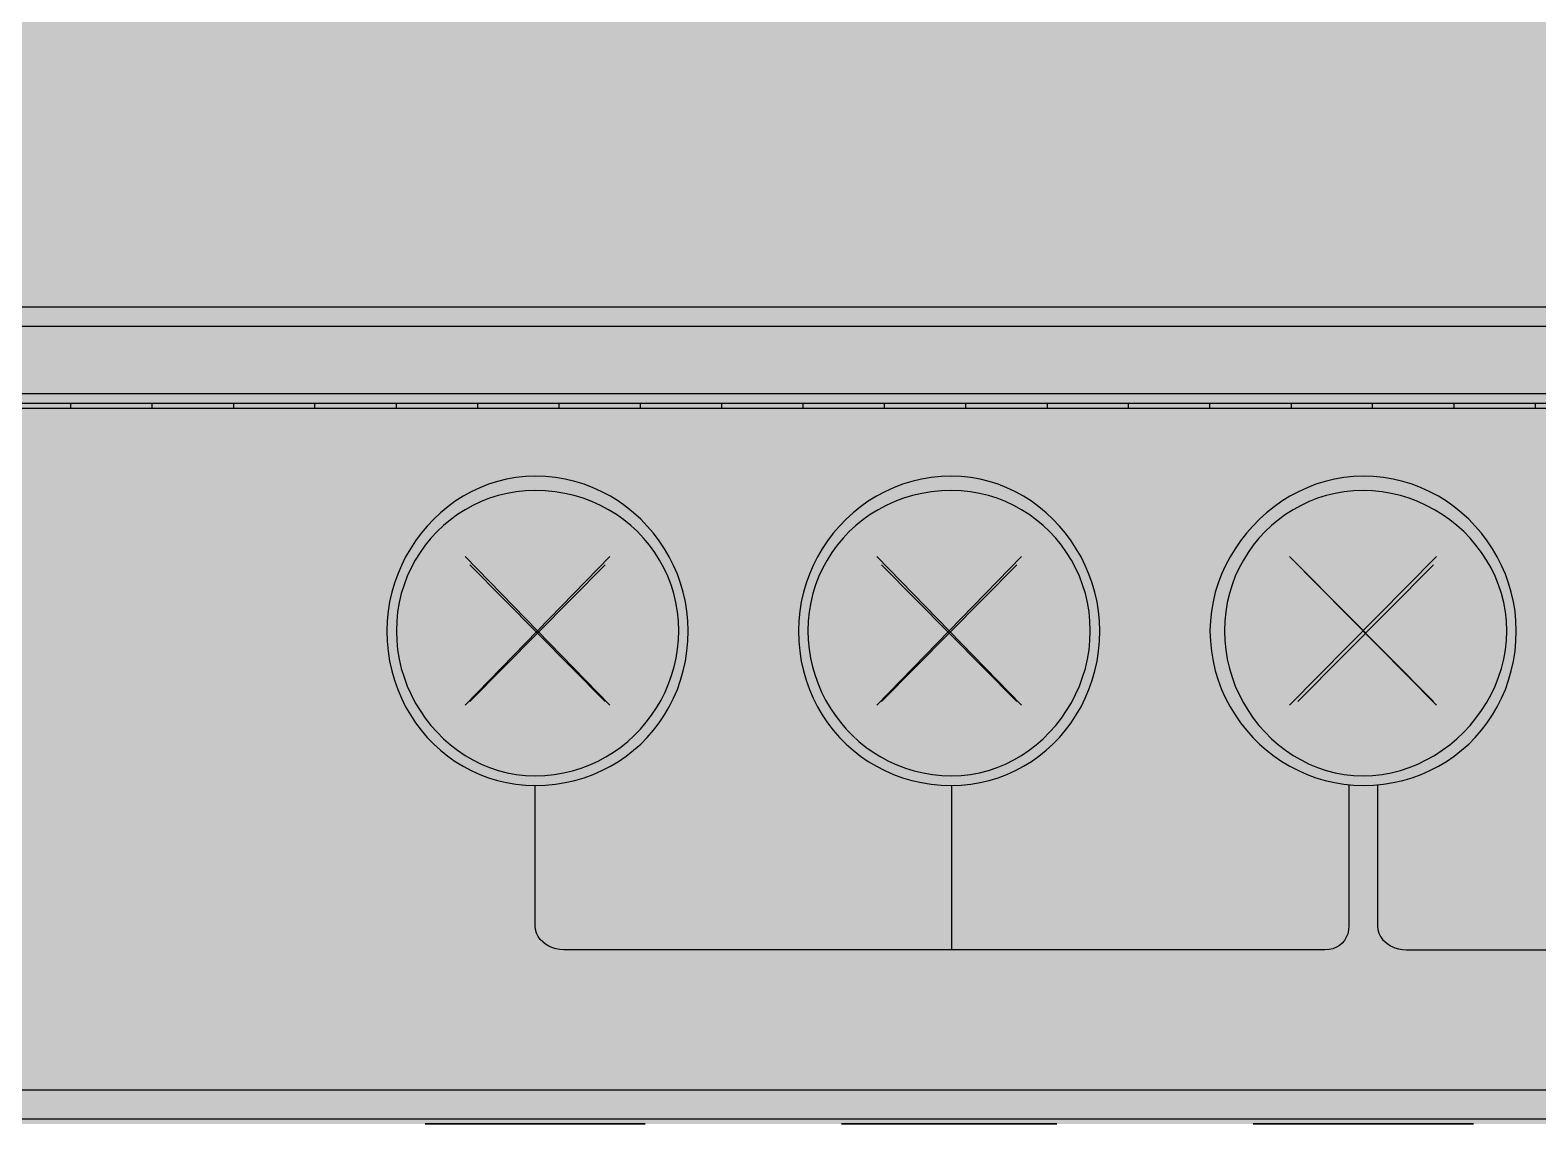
# Model space of a CAD drawing. Header units: millimetres. Extents: x 0 to 966, y -664 to 90.
# Drawn here: x 322 to 349.78, y 0 to 20.16 of the extents above; entities that cross this region are included whole.
import ezdxf

# ---------------------------------------------------------------- set-up
doc = ezdxf.new("R2010")
doc.units = ezdxf.units.MM
for name, color, linetype in [('HDL_BODY', 7, 'Continuous'), ('HDL_COLOUR', 7, 'Continuous'), ('HDL_DETAIL', 7, 'Continuous'), ('HDL_PRINT', 7, 'Continuous')]:
    doc.layers.add(name, color=color, linetype=linetype)

# ---------------------------------------------------------------- blocks, each defined once
blk = doc.blocks.new('M_MHD02R17U.1_FRONT')
at = {"layer": 'HDL_BODY', "true_color": 0x202126}
blk.add_hatch(color=250, dxfattribs=at).paths.add_polyline_path([(0, 0), (144, 0), (144, 90), (0, 90)])
at = {"layer": 'HDL_BODY', "true_color": 0x23242a}
blk.add_hatch(color=250, dxfattribs=at).paths.add_polyline_path([(0.4, 0.5), (143.6, 0.5), (143.6, 19.8), (0.4, 19.8)])
at = {"layer": 'HDL_COLOUR', "true_color": 0x1a332c}
for points in [[(81.302, 11.941), (81.124, 11.934), (80.948, 11.916), (80.776, 11.885), (80.607, 11.843), (80.442, 11.79), (80.282, 11.726), (80.126, 11.652), (79.976, 11.568), (79.831, 11.475), (79.693, 11.373), (79.56, 11.263), (79.434, 11.145), (79.315, 11.019), (79.204, 10.887), (79.1, 10.747), (79.004, 10.602), (78.917, 10.451), (78.839, 10.294), (78.77, 10.133), (78.71, 9.967), (78.661, 9.798), (78.622, 9.625), (78.593, 9.449), (78.576, 9.27), (78.57, 9.089), (78.576, 8.898), (78.593, 8.711), (78.622, 8.529), (78.661, 8.35), (78.71, 8.177), (78.77, 8.008), (78.839, 7.845), (78.917, 7.688), (79.004, 7.537), (79.1, 7.393), (79.204, 7.255), (79.315, 7.124), (79.434, 7.001), (79.56, 6.886), (79.693, 6.779), (79.831, 6.681), (79.976, 6.592), (80.126, 6.512), (80.282, 6.441), (80.442, 6.38), (80.607, 6.33), (80.776, 6.29), (80.948, 6.261), (81.124, 6.244), (81.302, 6.238), (81.491, 6.244), (81.676, 6.261), (81.857, 6.29), (82.034, 6.33), (82.206, 6.38), (82.373, 6.441), (82.534, 6.512), (82.69, 6.592), (82.839, 6.681), (82.982, 6.779), (83.118, 6.886), (83.247, 7.001), (83.369, 7.124), (83.483, 7.255), (83.588, 7.393), (83.685, 7.537), (83.774, 7.688), (83.853, 7.845), (83.923, 8.008), (83.983, 8.177), (84.033, 8.35), (84.072, 8.529), (84.1, 8.711), (84.118, 8.898), (84.124, 9.089), (84.118, 9.27), (84.1, 9.449), (84.072, 9.625), (84.033, 9.798), (83.983, 9.967), (83.923, 10.133), (83.853, 10.294), (83.774, 10.451), (83.685, 10.602), (83.588, 10.747), (83.483, 10.887), (83.369, 11.019), (83.247, 11.145), (83.118, 11.263), (82.982, 11.373), (82.839, 11.475), (82.69, 11.568), (82.534, 11.652), (82.373, 11.726), (82.206, 11.79), (82.034, 11.843), (81.857, 11.885), (81.676, 11.916), (81.491, 11.934), (81.302, 11.941)], [(81.302, 11.673), (81.127, 11.667), (80.956, 11.65), (80.787, 11.621), (80.623, 11.581), (80.463, 11.531), (80.308, 11.47), (80.157, 11.4), (80.013, 11.32), (79.873, 11.232), (79.741, 11.134), (79.614, 11.029), (79.495, 10.916), (79.383, 10.795), (79.279, 10.668), (79.183, 10.533), (79.095, 10.393), (79.016, 10.246), (78.947, 10.094), (78.887, 9.937), (78.837, 9.776), (78.798, 9.609), (78.769, 9.439), (78.752, 9.266), (78.746, 9.089), (78.752, 8.912), (78.769, 8.737), (78.798, 8.565), (78.837, 8.396), (78.887, 8.231), (78.947, 8.07), (79.016, 7.913), (79.095, 7.762), (79.183, 7.617), (79.279, 7.477), (79.383, 7.344), (79.495, 7.218), (79.614, 7.099), (79.741, 6.988), (79.873, 6.886), (80.013, 6.792), (80.157, 6.708), (80.308, 6.633), (80.463, 6.569), (80.623, 6.515), (80.787, 6.472), (80.956, 6.441), (81.127, 6.422), (81.302, 6.416), (81.481, 6.422), (81.655, 6.439), (81.826, 6.468), (81.992, 6.507), (82.153, 6.557), (82.31, 6.617), (82.462, 6.686), (82.608, 6.764), (82.748, 6.851), (82.882, 6.946), (83.009, 7.049), (83.13, 7.16), (83.244, 7.277), (83.35, 7.402), (83.449, 7.532), (83.539, 7.668), (83.622, 7.81), (83.696, 7.957), (83.761, 8.108), (83.817, 8.263), (83.863, 8.423), (83.9, 8.585), (83.926, 8.751), (83.943, 8.919), (83.948, 9.089), (83.942, 9.266), (83.925, 9.439), (83.896, 9.609), (83.856, 9.776), (83.806, 9.937), (83.746, 10.094), (83.675, 10.246), (83.595, 10.393), (83.506, 10.533), (83.409, 10.668), (83.302, 10.795), (83.188, 10.916), (83.065, 11.029), (82.936, 11.134), (82.799, 11.232), (82.655, 11.32), (82.505, 11.4), (82.348, 11.47), (82.186, 11.531), (82.019, 11.581), (81.847, 11.621), (81.669, 11.65), (81.488, 11.667), (81.302, 11.673)], [(88.975, 11.941), (88.786, 11.934), (88.601, 11.916), (88.42, 11.885), (88.244, 11.843), (88.072, 11.79), (87.905, 11.726), (87.744, 11.652), (87.589, 11.568), (87.439, 11.475), (87.296, 11.373), (87.16, 11.263), (87.031, 11.145), (86.909, 11.019), (86.795, 10.887), (86.69, 10.747), (86.592, 10.602), (86.504, 10.451), (86.424, 10.294), (86.355, 10.133), (86.294, 9.967), (86.245, 9.798), (86.205, 9.625), (86.177, 9.449), (86.159, 9.27), (86.153, 9.089), (86.159, 8.898), (86.177, 8.711), (86.205, 8.529), (86.245, 8.35), (86.294, 8.177), (86.355, 8.008), (86.424, 7.845), (86.504, 7.688), (86.592, 7.537), (86.69, 7.393), (86.795, 7.255), (86.909, 7.124), (87.031, 7.001), (87.16, 6.886), (87.296, 6.779), (87.439, 6.681), (87.589, 6.592), (87.744, 6.512), (87.905, 6.441), (88.072, 6.38), (88.244, 6.33), (88.42, 6.29), (88.601, 6.261), (88.786, 6.244), (88.975, 6.238), (89.153, 6.244), (89.329, 6.261), (89.501, 6.29), (89.67, 6.33), (89.835, 6.38), (89.995, 6.441), (90.151, 6.512), (90.301, 6.592), (90.446, 6.681), (90.584, 6.779), (90.717, 6.886), (90.843, 7.001), (90.962, 7.124), (91.073, 7.255), (91.177, 7.393), (91.273, 7.537), (91.36, 7.688), (91.438, 7.845), (91.507, 8.008), (91.567, 8.177), (91.616, 8.35), (91.655, 8.529), (91.684, 8.711), (91.701, 8.898), (91.707, 9.089), (91.701, 9.27), (91.684, 9.449), (91.655, 9.625), (91.616, 9.798), (91.567, 9.967), (91.507, 10.133), (91.438, 10.294), (91.36, 10.451), (91.273, 10.602), (91.177, 10.747), (91.073, 10.887), (90.962, 11.019), (90.843, 11.145), (90.717, 11.263), (90.584, 11.373), (90.446, 11.475), (90.301, 11.568), (90.151, 11.652), (89.995, 11.726), (89.835, 11.79), (89.67, 11.843), (89.501, 11.885), (89.329, 11.916), (89.153, 11.934), (88.975, 11.941)], [(88.975, 11.673), (88.789, 11.667), (88.608, 11.65), (88.43, 11.621), (88.258, 11.581), (88.091, 11.531), (87.929, 11.47), (87.772, 11.4), (87.622, 11.32), (87.478, 11.232), (87.341, 11.134), (87.212, 11.029), (87.089, 10.916), (86.975, 10.795), (86.868, 10.668), (86.771, 10.533), (86.682, 10.393), (86.602, 10.246), (86.531, 10.094), (86.471, 9.937), (86.421, 9.776), (86.381, 9.609), (86.352, 9.439), (86.335, 9.266), (86.329, 9.089), (86.334, 8.919), (86.351, 8.751), (86.377, 8.585), (86.414, 8.423), (86.46, 8.263), (86.516, 8.108), (86.581, 7.957), (86.655, 7.81), (86.737, 7.668), (86.828, 7.532), (86.927, 7.402), (87.033, 7.277), (87.147, 7.16), (87.268, 7.049), (87.395, 6.946), (87.529, 6.851), (87.669, 6.764), (87.815, 6.686), (87.967, 6.617), (88.124, 6.557), (88.285, 6.507), (88.451, 6.468), (88.622, 6.439), (88.796, 6.422), (88.975, 6.416), (89.15, 6.422), (89.321, 6.441), (89.49, 6.472), (89.654, 6.515), (89.814, 6.569), (89.969, 6.633), (90.12, 6.708), (90.264, 6.792), (90.404, 6.886), (90.536, 6.988), (90.663, 7.099), (90.782, 7.218), (90.894, 7.344), (90.998, 7.477), (91.094, 7.617), (91.182, 7.762), (91.261, 7.913), (91.33, 8.07), (91.39, 8.231), (91.44, 8.396), (91.479, 8.565), (91.508, 8.737), (91.525, 8.912), (91.531, 9.089), (91.525, 9.266), (91.508, 9.439), (91.479, 9.609), (91.44, 9.776), (91.39, 9.937), (91.33, 10.094), (91.261, 10.246), (91.182, 10.393), (91.094, 10.533), (90.998, 10.668), (90.894, 10.795), (90.782, 10.916), (90.663, 11.029), (90.536, 11.134), (90.404, 11.232), (90.264, 11.32), (90.12, 11.4), (89.969, 11.47), (89.814, 11.531), (89.654, 11.581), (89.49, 11.621), (89.321, 11.65), (89.15, 11.667), (88.975, 11.673)], [(96.558, 11.941), (96.379, 11.934), (96.202, 11.916), (96.028, 11.885), (95.856, 11.843), (95.688, 11.79), (95.525, 11.726), (95.365, 11.652), (95.21, 11.568), (95.061, 11.475), (94.917, 11.373), (94.779, 11.263), (94.648, 11.145), (94.523, 11.019), (94.407, 10.887), (94.298, 10.747), (94.197, 10.602), (94.105, 10.451), (94.022, 10.294), (93.949, 10.133), (93.886, 9.967), (93.833, 9.798), (93.792, 9.625), (93.761, 9.449), (93.743, 9.27), (93.736, 9.089), (93.743, 8.898), (93.761, 8.711), (93.792, 8.529), (93.833, 8.35), (93.886, 8.177), (93.949, 8.008), (94.022, 7.845), (94.105, 7.688), (94.197, 7.537), (94.298, 7.393), (94.407, 7.255), (94.523, 7.124), (94.648, 7.001), (94.779, 6.886), (94.917, 6.779), (95.061, 6.681), (95.21, 6.592), (95.365, 6.512), (95.525, 6.441), (95.688, 6.38), (95.856, 6.33), (96.028, 6.29), (96.202, 6.261), (96.379, 6.244), (96.558, 6.238), (96.746, 6.244), (96.931, 6.261), (97.112, 6.29), (97.289, 6.33), (97.46, 6.38), (97.627, 6.441), (97.788, 6.512), (97.944, 6.592), (98.093, 6.681), (98.236, 6.779), (98.372, 6.886), (98.502, 7.001), (98.623, 7.124), (98.737, 7.255), (98.843, 7.393), (98.94, 7.537), (99.029, 7.688), (99.108, 7.845), (99.178, 8.008), (99.238, 8.177), (99.288, 8.35), (99.327, 8.529), (99.356, 8.711), (99.373, 8.898), (99.379, 9.089), (99.373, 9.27), (99.356, 9.449), (99.327, 9.625), (99.288, 9.798), (99.238, 9.967), (99.178, 10.133), (99.108, 10.294), (99.029, 10.451), (98.94, 10.602), (98.843, 10.747), (98.737, 10.887), (98.623, 11.019), (98.502, 11.145), (98.372, 11.263), (98.236, 11.373), (98.093, 11.475), (97.944, 11.568), (97.788, 11.652), (97.627, 11.726), (97.46, 11.79), (97.289, 11.843), (97.112, 11.885), (96.931, 11.916), (96.746, 11.934), (96.558, 11.941)], [(96.558, 11.673), (96.383, 11.667), (96.211, 11.65), (96.043, 11.621), (95.879, 11.581), (95.719, 11.531), (95.563, 11.47), (95.413, 11.4), (95.268, 11.32), (95.129, 11.232), (94.996, 11.134), (94.87, 11.029), (94.751, 10.916), (94.639, 10.795), (94.534, 10.668), (94.438, 10.533), (94.351, 10.393), (94.272, 10.246), (94.202, 10.094), (94.143, 9.937), (94.093, 9.776), (94.053, 9.609), (94.025, 9.439), (94.007, 9.266), (94.001, 9.089), (94.007, 8.912), (94.025, 8.737), (94.053, 8.565), (94.093, 8.396), (94.143, 8.231), (94.202, 8.07), (94.272, 7.913), (94.351, 7.762), (94.438, 7.617), (94.534, 7.477), (94.639, 7.344), (94.751, 7.218), (94.87, 7.099), (94.996, 6.988), (95.129, 6.886), (95.268, 6.792), (95.413, 6.708), (95.563, 6.633), (95.719, 6.569), (95.879, 6.515), (96.043, 6.472), (96.211, 6.441), (96.383, 6.422), (96.558, 6.416), (96.733, 6.422), (96.906, 6.441), (97.077, 6.472), (97.244, 6.515), (97.407, 6.569), (97.566, 6.633), (97.721, 6.708), (97.871, 6.792), (98.015, 6.886), (98.153, 6.988), (98.285, 7.099), (98.41, 7.218), (98.527, 7.344), (98.637, 7.477), (98.738, 7.617), (98.831, 7.762), (98.915, 7.913), (98.989, 8.07), (99.052, 8.231), (99.106, 8.396), (99.148, 8.565), (99.178, 8.737), (99.197, 8.912), (99.204, 9.089), (99.197, 9.266), (99.178, 9.439), (99.148, 9.609), (99.106, 9.776), (99.052, 9.937), (98.989, 10.094), (98.915, 10.246), (98.831, 10.393), (98.738, 10.533), (98.637, 10.668), (98.527, 10.795), (98.41, 10.916), (98.285, 11.029), (98.153, 11.134), (98.015, 11.232), (97.871, 11.32), (97.721, 11.4), (97.566, 11.47), (97.407, 11.531), (97.244, 11.581), (97.077, 11.621), (96.906, 11.65), (96.733, 11.667), (96.558, 11.673)]]:
    blk.add_hatch(color=250, dxfattribs=at).paths.add_polyline_path(points)
at = {"layer": 'HDL_COLOUR', "true_color": 0x9ea4a8}
for points in [[(83.291, 9.089), (83.274, 9.35), (83.224, 9.606), (83.143, 9.853), (83.03, 10.087), (82.889, 10.304), (82.721, 10.501), (82.53, 10.673), (82.319, 10.818), (82.091, 10.933), (81.85, 11.017), (81.601, 11.068), (81.347, 11.085), (81.093, 11.068), (80.844, 11.017), (80.603, 10.933), (80.375, 10.818), (80.164, 10.673), (79.973, 10.501), (79.805, 10.304), (79.664, 10.087), (79.551, 9.853), (79.469, 9.606), (79.42, 9.35), (79.403, 9.089), (79.42, 8.829), (79.469, 8.573), (79.551, 8.325), (79.664, 8.091), (79.805, 7.874), (79.973, 7.678), (80.164, 7.506), (80.375, 7.361), (80.603, 7.245), (80.844, 7.161), (81.093, 7.11), (81.347, 7.093), (81.601, 7.11), (81.85, 7.161), (82.091, 7.245), (82.319, 7.361), (82.53, 7.506), (82.721, 7.678), (82.889, 7.874), (83.03, 8.091), (83.143, 8.325), (83.224, 8.573), (83.274, 8.829)], [(83.168, 9.045), (83.152, 9.285), (83.106, 9.521), (83.029, 9.749), (82.924, 9.965), (82.791, 10.165), (82.634, 10.346), (82.455, 10.504), (82.257, 10.638), (82.044, 10.745), (81.818, 10.822), (81.585, 10.869), (81.347, 10.885), (81.109, 10.869), (80.876, 10.822), (80.65, 10.745), (80.437, 10.638), (80.239, 10.504), (80.059, 10.346), (79.902, 10.165), (79.77, 9.965), (79.665, 9.749), (79.588, 9.521), (79.542, 9.285), (79.526, 9.045), (79.542, 8.804), (79.588, 8.568), (79.665, 8.34), (79.77, 8.124), (79.902, 7.924), (80.059, 7.743), (80.239, 7.585), (80.437, 7.451), (80.65, 7.344), (80.876, 7.267), (81.109, 7.22), (81.347, 7.204), (81.585, 7.22), (81.818, 7.267), (82.044, 7.344), (82.257, 7.451), (82.455, 7.585), (82.634, 7.743), (82.791, 7.924), (82.924, 8.124), (83.029, 8.34), (83.106, 8.568), (83.152, 8.804)], [(90.874, 9.089), (90.857, 9.35), (90.808, 9.606), (90.726, 9.853), (90.613, 10.087), (90.472, 10.304), (90.304, 10.501), (90.113, 10.673), (89.902, 10.818), (89.674, 10.933), (89.433, 11.017), (89.184, 11.068), (88.93, 11.085), (88.676, 11.068), (88.427, 11.017), (88.186, 10.933), (87.958, 10.818), (87.747, 10.673), (87.556, 10.501), (87.388, 10.304), (87.247, 10.087), (87.134, 9.853), (87.053, 9.606), (87.003, 9.35), (86.986, 9.089), (87.003, 8.829), (87.053, 8.573), (87.134, 8.325), (87.247, 8.091), (87.388, 7.874), (87.556, 7.678), (87.747, 7.506), (87.958, 7.361), (88.186, 7.245), (88.427, 7.161), (88.676, 7.11), (88.93, 7.093), (89.184, 7.11), (89.433, 7.161), (89.674, 7.245), (89.902, 7.361), (90.113, 7.506), (90.304, 7.678), (90.472, 7.874), (90.613, 8.091), (90.726, 8.325), (90.808, 8.573), (90.857, 8.829)], [(90.751, 9.045), (90.735, 9.285), (90.689, 9.521), (90.612, 9.749), (90.507, 9.965), (90.375, 10.165), (90.218, 10.346), (90.038, 10.504), (89.84, 10.638), (89.627, 10.745), (89.401, 10.822), (89.168, 10.869), (88.93, 10.885), (88.692, 10.869), (88.459, 10.822), (88.233, 10.745), (88.02, 10.638), (87.822, 10.504), (87.643, 10.346), (87.486, 10.165), (87.353, 9.965), (87.248, 9.749), (87.171, 9.521), (87.125, 9.285), (87.109, 9.045), (87.125, 8.804), (87.171, 8.568), (87.248, 8.34), (87.353, 8.124), (87.486, 7.924), (87.643, 7.743), (87.822, 7.585), (88.02, 7.451), (88.233, 7.344), (88.459, 7.267), (88.692, 7.22), (88.93, 7.204), (89.168, 7.22), (89.401, 7.267), (89.627, 7.344), (89.84, 7.451), (90.038, 7.585), (90.218, 7.743), (90.375, 7.924), (90.507, 8.124), (90.612, 8.34), (90.689, 8.568), (90.735, 8.804)], [(98.533, 9.089), (98.516, 9.35), (98.465, 9.606), (98.382, 9.853), (98.268, 10.087), (98.125, 10.304), (97.954, 10.501), (97.76, 10.673), (97.545, 10.818), (97.314, 10.933), (97.069, 11.017), (96.816, 11.068), (96.558, 11.085), (96.3, 11.068), (96.047, 11.017), (95.802, 10.933), (95.57, 10.818), (95.356, 10.673), (95.161, 10.501), (94.991, 10.304), (94.847, 10.087), (94.733, 9.853), (94.65, 9.606), (94.6, 9.35), (94.583, 9.089), (94.6, 8.829), (94.65, 8.573), (94.733, 8.325), (94.847, 8.091), (94.991, 7.874), (95.161, 7.678), (95.356, 7.506), (95.57, 7.361), (95.802, 7.245), (96.047, 7.161), (96.3, 7.11), (96.558, 7.093), (96.816, 7.11), (97.069, 7.161), (97.314, 7.245), (97.545, 7.361), (97.76, 7.506), (97.954, 7.678), (98.125, 7.874), (98.268, 8.091), (98.382, 8.325), (98.465, 8.573), (98.516, 8.829)], [(98.423, 9.045), (98.408, 9.285), (98.361, 9.521), (98.285, 9.749), (98.179, 9.965), (98.047, 10.165), (97.89, 10.346), (97.711, 10.504), (97.513, 10.638), (97.299, 10.745), (97.074, 10.822), (96.84, 10.869), (96.602, 10.885), (96.365, 10.869), (96.131, 10.822), (95.906, 10.745), (95.692, 10.638), (95.494, 10.504), (95.315, 10.346), (95.158, 10.165), (95.026, 9.965), (94.92, 9.749), (94.844, 9.521), (94.797, 9.285), (94.782, 9.045), (94.797, 8.804), (94.844, 8.568), (94.92, 8.34), (95.026, 8.124), (95.158, 7.924), (95.315, 7.743), (95.494, 7.585), (95.692, 7.451), (95.906, 7.344), (96.131, 7.267), (96.365, 7.22), (96.602, 7.204), (96.84, 7.22), (97.074, 7.267), (97.299, 7.344), (97.513, 7.451), (97.711, 7.585), (97.89, 7.743), (98.047, 7.924), (98.179, 8.124), (98.285, 8.34), (98.361, 8.568), (98.408, 8.804)]]:
    blk.add_hatch(color=253, dxfattribs=at).paths.add_polyline_path(points)
at = {"layer": 'HDL_PRINT', "true_color": 0xdee1e9}
h = blk.add_hatch(color=254, dxfattribs=at)
h.paths.add_polyline_path([(79.802, 15.416), (80.597, 17.465), (80.862, 17.465), (81.656, 15.416), (81.392, 15.416), (81.127, 16.04), (80.332, 16.04), (80.067, 15.416), (79.802, 15.416)])
h.paths.add_polyline_path([(80.332, 16.307), (81.037, 16.307), (80.862, 16.842), (80.832, 16.908), (80.809, 16.974), (80.79, 17.037), (80.773, 17.098), (80.756, 17.154), (80.738, 17.205), (80.715, 17.25), (80.686, 17.287), (80.682, 17.224), (80.672, 17.167), (80.658, 17.115), (80.642, 17.064), (80.625, 17.014), (80.611, 16.961), (80.601, 16.905), (80.597, 16.842), (80.332, 16.307)])
for points in [[(82.273, 15.416), (82.217, 15.472), (82.167, 15.523), (82.123, 15.571), (82.082, 15.616), (82.045, 15.661), (82.012, 15.706), (81.98, 15.754), (81.95, 15.805), (81.921, 15.861), (81.918, 15.921), (81.91, 15.98), (81.898, 16.04), (81.884, 16.099), (81.869, 16.158), (81.855, 16.218), (81.843, 16.277), (81.835, 16.337), (81.832, 16.396), (81.837, 16.439), (81.85, 16.49), (81.867, 16.546), (81.886, 16.603), (81.904, 16.658), (81.916, 16.709), (81.921, 16.753), (81.95, 16.812), (81.98, 16.871), (82.012, 16.931), (82.045, 16.99), (82.082, 17.049), (82.123, 17.109), (82.167, 17.168), (82.217, 17.228), (82.273, 17.287), (82.362, 17.287), (82.328, 17.216), (82.303, 17.156), (82.282, 17.107), (82.263, 17.069), (82.242, 17.042), (82.217, 17.025), (82.183, 17.02), (82.178, 16.982), (82.166, 16.943), (82.149, 16.905), (82.131, 16.867), (82.114, 16.829), (82.102, 16.791), (82.097, 16.753), (82.093, 16.69), (82.083, 16.634), (82.069, 16.585), (82.052, 16.541), (82.036, 16.501), (82.022, 16.464), (82.011, 16.43), (82.008, 16.396), (82.011, 16.309), (82.021, 16.224), (82.038, 16.143), (82.06, 16.063), (82.087, 15.984), (82.118, 15.906), (82.153, 15.828), (82.191, 15.749), (82.231, 15.669), (82.274, 15.587), (82.317, 15.503), (82.362, 15.416), (82.273, 15.416)], [(84.743, 15.416), (84.564, 15.416), (84.627, 15.503), (84.682, 15.587), (84.731, 15.669), (84.774, 15.749), (84.81, 15.828), (84.841, 15.906), (84.866, 15.984), (84.885, 16.063), (84.9, 16.143), (84.91, 16.224), (84.916, 16.309), (84.918, 16.396), (84.918, 16.435), (84.916, 16.475), (84.911, 16.518), (84.902, 16.565), (84.886, 16.62), (84.862, 16.681), (84.829, 16.753), (84.829, 16.791), (84.827, 16.829), (84.822, 16.867), (84.813, 16.905), (84.798, 16.943), (84.775, 16.982), (84.743, 17.02), (84.737, 17.025), (84.723, 17.042), (84.701, 17.069), (84.672, 17.107), (84.639, 17.156), (84.602, 17.216), (84.564, 17.287), (84.743, 17.287), (84.774, 17.228), (84.811, 17.168), (84.85, 17.109), (84.889, 17.049), (84.926, 16.99), (84.958, 16.931), (84.984, 16.871), (85.001, 16.812), (85.008, 16.753), (85.04, 16.709), (85.062, 16.658), (85.078, 16.603), (85.087, 16.546), (85.092, 16.49), (85.094, 16.439), (85.094, 16.396), (85.094, 16.337), (85.093, 16.277), (85.091, 16.218), (85.086, 16.158), (85.079, 16.099), (85.068, 16.04), (85.053, 15.98), (85.033, 15.921), (85.008, 15.861), (84.978, 15.805), (84.948, 15.754), (84.918, 15.706), (84.889, 15.661), (84.859, 15.616), (84.83, 15.571), (84.801, 15.523), (84.772, 15.472), (84.743, 15.416)], [(89.856, 15.416), (89.827, 15.472), (89.798, 15.523), (89.768, 15.571), (89.739, 15.616), (89.71, 15.661), (89.68, 15.706), (89.65, 15.754), (89.621, 15.805), (89.591, 15.861), (89.562, 15.921), (89.534, 15.98), (89.507, 16.04), (89.482, 16.099), (89.46, 16.158), (89.442, 16.218), (89.427, 16.277), (89.418, 16.337), (89.415, 16.396), (89.42, 16.439), (89.433, 16.49), (89.45, 16.546), (89.469, 16.603), (89.487, 16.658), (89.5, 16.709), (89.504, 16.753), (89.533, 16.812), (89.563, 16.871), (89.595, 16.931), (89.629, 16.99), (89.665, 17.049), (89.706, 17.109), (89.75, 17.168), (89.8, 17.228), (89.856, 17.287), (89.945, 17.287), (89.912, 17.216), (89.886, 17.156), (89.865, 17.107), (89.847, 17.069), (89.826, 17.042), (89.802, 17.025), (89.769, 17.02), (89.764, 16.982), (89.752, 16.943), (89.734, 16.905), (89.715, 16.867), (89.698, 16.829), (89.685, 16.791), (89.68, 16.753), (89.68, 16.681), (89.68, 16.62), (89.68, 16.565), (89.68, 16.518), (89.68, 16.475), (89.68, 16.435), (89.68, 16.396), (89.682, 16.309), (89.687, 16.224), (89.697, 16.143), (89.71, 16.063), (89.726, 15.984), (89.747, 15.906), (89.771, 15.828), (89.798, 15.749), (89.829, 15.669), (89.864, 15.587), (89.903, 15.503), (89.945, 15.416), (89.856, 15.416)], [(92.326, 15.416), (92.15, 15.416), (92.213, 15.503), (92.268, 15.587), (92.317, 15.669), (92.359, 15.749), (92.395, 15.828), (92.425, 15.906), (92.45, 15.984), (92.469, 16.063), (92.484, 16.143), (92.494, 16.224), (92.5, 16.309), (92.501, 16.396), (92.501, 16.435), (92.501, 16.475), (92.501, 16.518), (92.501, 16.565), (92.501, 16.62), (92.501, 16.681), (92.501, 16.753), (92.469, 16.791), (92.444, 16.829), (92.424, 16.867), (92.405, 16.905), (92.385, 16.943), (92.359, 16.982), (92.326, 17.02), (92.321, 17.025), (92.306, 17.042), (92.284, 17.069), (92.256, 17.107), (92.223, 17.156), (92.187, 17.216), (92.15, 17.287), (92.326, 17.287), (92.381, 17.228), (92.43, 17.168), (92.473, 17.109), (92.509, 17.049), (92.538, 16.99), (92.561, 16.931), (92.577, 16.871), (92.587, 16.812), (92.591, 16.753), (92.623, 16.709), (92.646, 16.658), (92.661, 16.603), (92.67, 16.546), (92.675, 16.49), (92.677, 16.439), (92.677, 16.396), (92.677, 16.337), (92.676, 16.277), (92.674, 16.218), (92.669, 16.158), (92.662, 16.099), (92.651, 16.04), (92.636, 15.98), (92.616, 15.921), (92.591, 15.861), (92.561, 15.805), (92.532, 15.754), (92.502, 15.706), (92.473, 15.661), (92.444, 15.616), (92.414, 15.571), (92.385, 15.523), (92.355, 15.472), (92.326, 15.416)], [(95.763, 15.416), (95.763, 17.465), (96.028, 17.465), (97.088, 15.861), (97.088, 17.465), (97.352, 17.465), (97.352, 15.416), (97.088, 15.416), (96.028, 17.02), (96.028, 15.416), (95.763, 15.416)], [(82.802, 15.505), (82.627, 15.683), (83.948, 17.02), (84.037, 16.842), (82.802, 15.505)], [(83.772, 17.109), (84.302, 17.198), (84.213, 16.753), (83.772, 17.109)], [(90.385, 15.505), (90.21, 15.683), (91.531, 17.02), (91.707, 16.842), (90.385, 15.505)], [(91.445, 17.109), (91.885, 17.198), (91.796, 16.753), (91.445, 17.109)], [(82.362, 16.04), (82.362, 16.04), (82.364, 16.052), (82.37, 16.086), (82.382, 16.138), (82.401, 16.205), (82.426, 16.281), (82.46, 16.363), (82.504, 16.446), (82.557, 16.528), (82.622, 16.603), (82.698, 16.669), (82.788, 16.72), (82.892, 16.753), (82.937, 16.751), (82.986, 16.744), (83.039, 16.732), (83.094, 16.713), (83.151, 16.687), (83.211, 16.652), (83.272, 16.608), (83.335, 16.554), (83.4, 16.489), (83.465, 16.412), (83.531, 16.322), (83.597, 16.218), (83.602, 16.209), (83.619, 16.186), (83.645, 16.151), (83.679, 16.107), (83.723, 16.058), (83.773, 16.007), (83.83, 15.957), (83.892, 15.911), (83.96, 15.873), (84.032, 15.845), (84.106, 15.832), (84.184, 15.835), (84.263, 15.859), (84.342, 15.906), (84.422, 15.981), (84.501, 16.085), (84.578, 16.222), (84.653, 16.396), (84.653, 16.307), (84.651, 16.295), (84.645, 16.26), (84.633, 16.208), (84.614, 16.142), (84.588, 16.066), (84.554, 15.984), (84.51, 15.9), (84.457, 15.818), (84.392, 15.743), (84.316, 15.678), (84.227, 15.627), (84.124, 15.594), (84.037, 15.594), (83.999, 15.627), (83.961, 15.651), (83.923, 15.667), (83.885, 15.676), (83.847, 15.681), (83.81, 15.683), (83.772, 15.683), (83.734, 15.721), (83.697, 15.759), (83.659, 15.798), (83.621, 15.836), (83.584, 15.874), (83.546, 15.912), (83.508, 15.951), (83.47, 15.989), (83.434, 16.027), (83.401, 16.065), (83.373, 16.103), (83.351, 16.141), (83.337, 16.18), (83.332, 16.218), (83.299, 16.228), (83.273, 16.253), (83.252, 16.288), (83.233, 16.326), (83.212, 16.361), (83.187, 16.386), (83.153, 16.396), (83.11, 16.434), (83.07, 16.459), (83.033, 16.474), (83.004, 16.482), (82.985, 16.485), (82.978, 16.485), (82.908, 16.513), (82.849, 16.524), (82.8, 16.523), (82.762, 16.513), (82.735, 16.501), (82.718, 16.49), (82.713, 16.485), (82.655, 16.446), (82.598, 16.393), (82.544, 16.33), (82.494, 16.263), (82.45, 16.196), (82.414, 16.135), (82.386, 16.086), (82.368, 16.052), (82.362, 16.04)], [(90.034, 16.04), (89.945, 16.04), (89.947, 16.05), (89.953, 16.08), (89.963, 16.125), (89.98, 16.183), (90.004, 16.25), (90.036, 16.324), (90.077, 16.401), (90.127, 16.478), (90.189, 16.552), (90.262, 16.62), (90.348, 16.678), (90.447, 16.723), (90.561, 16.753), (90.59, 16.75), (90.626, 16.742), (90.67, 16.727), (90.72, 16.704), (90.775, 16.672), (90.835, 16.63), (90.899, 16.575), (90.967, 16.508), (91.037, 16.427), (91.108, 16.331), (91.18, 16.218), (91.186, 16.209), (91.205, 16.186), (91.234, 16.151), (91.273, 16.107), (91.321, 16.058), (91.376, 16.007), (91.438, 15.957), (91.505, 15.911), (91.577, 15.873), (91.651, 15.845), (91.728, 15.832), (91.807, 15.835), (91.885, 15.859), (91.962, 15.906), (92.036, 15.981), (92.108, 16.085), (92.175, 16.222), (92.237, 16.396), (92.237, 16.307), (92.236, 16.296), (92.235, 16.267), (92.23, 16.221), (92.221, 16.163), (92.206, 16.096), (92.184, 16.022), (92.154, 15.945), (92.113, 15.868), (92.061, 15.794), (91.995, 15.727), (91.916, 15.669), (91.82, 15.624), (91.707, 15.594), (91.62, 15.594), (91.582, 15.627), (91.545, 15.651), (91.507, 15.667), (91.469, 15.676), (91.432, 15.681), (91.394, 15.683), (91.356, 15.683), (91.317, 15.721), (91.28, 15.759), (91.242, 15.798), (91.204, 15.836), (91.167, 15.874), (91.129, 15.912), (91.091, 15.951), (91.057, 15.989), (91.032, 16.027), (91.011, 16.065), (90.992, 16.103), (90.972, 16.141), (90.947, 16.18), (90.915, 16.218), (90.882, 16.228), (90.856, 16.253), (90.836, 16.288), (90.817, 16.326), (90.796, 16.361), (90.772, 16.386), (90.74, 16.396), (90.695, 16.434), (90.654, 16.459), (90.617, 16.474), (90.587, 16.482), (90.568, 16.485), (90.561, 16.485), (90.524, 16.513), (90.486, 16.524), (90.449, 16.523), (90.411, 16.513), (90.373, 16.501), (90.334, 16.49), (90.296, 16.485), (90.241, 16.446), (90.192, 16.393), (90.15, 16.33), (90.115, 16.263), (90.086, 16.196), (90.063, 16.135), (90.047, 16.086), (90.037, 16.052), (90.034, 16.04)]]:
    blk.add_hatch(color=254, dxfattribs=at).paths.add_polyline_path(points)
h = blk.add_hatch(color=254, dxfattribs=at)
h.paths.add_polyline_path([(87.564, 15.416), (87.564, 17.465), (88.359, 17.465), (88.429, 17.465), (88.489, 17.463), (88.542, 17.458), (88.589, 17.449), (88.632, 17.433), (88.671, 17.409), (88.71, 17.376), (88.748, 17.371), (88.786, 17.357), (88.823, 17.334), (88.861, 17.306), (88.899, 17.272), (88.937, 17.236), (88.975, 17.198), (88.975, 17.153), (88.975, 17.109), (88.975, 17.064), (88.975, 17.02), (88.975, 16.975), (88.975, 16.931), (88.975, 16.878), (88.975, 16.829), (88.975, 16.79), (88.975, 16.763), (88.975, 16.753), (88.937, 16.714), (88.899, 16.676), (88.861, 16.638), (88.823, 16.6), (88.786, 16.562), (88.748, 16.523), (88.71, 16.485), (88.78, 16.48), (88.839, 16.465), (88.888, 16.443), (88.926, 16.415), (88.953, 16.381), (88.969, 16.345), (88.975, 16.307), (89.013, 16.269), (89.049, 16.231), (89.081, 16.192), (89.109, 16.154), (89.131, 16.116), (89.145, 16.078), (89.15, 16.04), (89.146, 16.001), (89.133, 15.963), (89.116, 15.925), (89.098, 15.887), (89.081, 15.849), (89.069, 15.81), (89.064, 15.772), (89.031, 15.734), (89.005, 15.698), (88.984, 15.665), (88.965, 15.636), (88.944, 15.614), (88.919, 15.599), (88.885, 15.594), (88.879, 15.557), (88.86, 15.531), (88.831, 15.516), (88.795, 15.508), (88.754, 15.506), (88.71, 15.505), (88.667, 15.472), (88.616, 15.448), (88.561, 15.432), (88.505, 15.423), (88.45, 15.418), (88.401, 15.416), (88.359, 15.416), (87.564, 15.416)])
h.paths.add_polyline_path([(87.829, 16.663), (88.269, 16.663), (88.35, 16.663), (88.416, 16.663), (88.468, 16.663), (88.505, 16.663), (88.527, 16.663), (88.534, 16.663), (88.571, 16.664), (88.598, 16.667), (88.621, 16.674), (88.644, 16.69), (88.672, 16.715), (88.71, 16.753), (88.71, 16.763), (88.71, 16.79), (88.71, 16.829), (88.71, 16.878), (88.71, 16.931), (88.71, 16.975), (88.71, 17.006), (88.71, 17.033), (88.71, 17.065), (88.71, 17.109), (88.703, 17.146), (88.683, 17.172), (88.654, 17.187), (88.618, 17.195), (88.577, 17.198), (88.534, 17.198), (88.527, 17.198), (88.505, 17.198), (88.468, 17.198), (88.416, 17.198), (88.35, 17.198), (88.269, 17.198), (87.829, 17.198), (87.829, 16.663)])
h.paths.add_polyline_path([(87.829, 15.683), (88.359, 15.683), (88.41, 15.683), (88.458, 15.683), (88.497, 15.683), (88.524, 15.683), (88.534, 15.683), (88.571, 15.684), (88.598, 15.686), (88.621, 15.694), (88.644, 15.71), (88.672, 15.735), (88.71, 15.772), (88.719, 15.773), (88.741, 15.778), (88.768, 15.791), (88.79, 15.818), (88.799, 15.861), (88.799, 15.906), (88.799, 15.937), (88.799, 15.964), (88.799, 15.995), (88.799, 16.04), (88.799, 16.084), (88.799, 16.115), (88.799, 16.142), (88.799, 16.174), (88.799, 16.218), (88.761, 16.255), (88.733, 16.28), (88.71, 16.296), (88.687, 16.304), (88.659, 16.306), (88.621, 16.307), (88.583, 16.34), (88.546, 16.364), (88.508, 16.38), (88.471, 16.389), (88.433, 16.394), (88.396, 16.396), (88.359, 16.396), (87.829, 16.396), (87.829, 15.683)])
at = {"layer": 'HDL_DETAIL', "color": 251, "true_color": 0x52555c}
for points in [[(5.555, 15.059), (138.533, 15.059)], [(5.555, 14.703), (138.533, 14.703)], [(138.533, 13.456), (5.555, 13.456)], [(138.533, 13.277), (5.555, 13.277)], [(138.533, 13.188), (5.555, 13.188)], [(72.749, 13.188), (72.749, 13.277)], [(74.249, 13.188), (74.249, 13.277)], [(75.749, 13.188), (75.749, 13.277)], [(77.246, 13.188), (77.246, 13.277)], [(78.746, 13.188), (78.746, 13.277)], [(80.246, 13.188), (80.246, 13.277)], [(81.743, 13.188), (81.743, 13.277)], [(83.243, 13.188), (83.243, 13.277)], [(84.743, 13.188), (84.743, 13.277)], [(86.24, 13.188), (86.24, 13.277)], [(87.74, 13.188), (87.74, 13.277)], [(89.24, 13.188), (89.24, 13.277)], [(90.74, 13.188), (90.74, 13.277)], [(92.237, 13.188), (92.237, 13.277)], [(93.736, 13.188), (93.736, 13.277)], [(95.236, 13.188), (95.236, 13.277)], [(96.733, 13.188), (96.733, 13.277)], [(98.233, 13.188), (98.233, 13.277)], [(99.733, 13.188), (99.733, 13.277)], [(88.975, 3.208), (81.832, 3.208), (81.76, 3.212), (81.689, 3.225), (81.621, 3.246), (81.556, 3.274), (81.496, 3.31), (81.442, 3.353), (81.395, 3.401), (81.356, 3.456), (81.327, 3.517), (81.309, 3.583), (81.302, 3.653), (81.302, 6.238)], [(96.293, 6.238), (96.293, 3.653), (96.288, 3.576), (96.273, 3.504), (96.248, 3.439), (96.214, 3.381), (96.172, 3.33), (96.122, 3.288), (96.064, 3.254), (96, 3.229), (95.929, 3.213), (95.852, 3.208), (88.71, 3.208)], [(88.975, 6.238), (88.975, 3.208)], [(96.823, 6.238), (96.823, 3.653), (96.829, 3.583), (96.847, 3.517), (96.876, 3.456), (96.915, 3.401), (96.962, 3.353), (97.016, 3.31), (97.076, 3.274), (97.141, 3.246), (97.21, 3.225), (97.28, 3.212), (97.352, 3.208), (102.025, 3.208)], [(114.989, 0.624), (5.026, 0.624)], [(114.459, 0.089), (4.497, 0.089)], [(83.332, 0), (83.323, 0), (83.297, 0), (83.254, 0), (83.195, 0), (83.122, 0), (83.034, 0), (82.934, 0), (82.822, 0), (82.699, 0), (82.566, 0), (82.423, 0), (82.273, 0), (82.156, 0), (82.038, 0), (81.918, 0), (81.796, 0), (81.674, 0), (81.551, 0), (81.427, 0), (81.303, 0), (81.179, 0), (81.056, 0), (80.932, 0), (80.81, 0), (80.688, 0), (80.568, 0), (80.449, 0), (80.332, 0), (80.182, 0), (80.04, 0), (79.907, 0), (79.784, 0), (79.673, 0), (79.573, 0), (79.486, 0), (79.413, 0), (79.354, 0), (79.311, 0), (79.285, 0), (79.276, 0)], [(79.276, 0), (79.285, 0), (79.311, 0), (79.354, 0), (79.413, 0), (79.486, 0), (79.573, 0), (79.673, 0), (79.784, 0), (79.907, 0), (80.04, 0), (80.182, 0), (80.332, 0), (80.449, 0), (80.568, 0), (80.688, 0), (80.81, 0), (80.932, 0), (81.056, 0), (81.179, 0), (81.303, 0), (81.427, 0), (81.551, 0), (81.674, 0), (81.796, 0), (81.918, 0), (82.038, 0), (82.156, 0), (82.273, 0), (82.423, 0), (82.566, 0), (82.699, 0), (82.822, 0), (82.934, 0), (83.034, 0), (83.122, 0), (83.195, 0), (83.254, 0), (83.297, 0), (83.323, 0), (83.332, 0)], [(90.915, 0), (90.908, 0), (90.886, 0), (90.85, 0), (90.8, 0), (90.737, 0), (90.661, 0), (90.572, 0), (90.47, 0), (90.356, 0), (90.231, 0), (90.093, 0), (89.945, 0), (89.827, 0), (89.705, 0), (89.581, 0), (89.454, 0), (89.325, 0), (89.194, 0), (89.062, 0), (88.93, 0), (88.798, 0), (88.666, 0), (88.536, 0), (88.406, 0), (88.279, 0), (88.155, 0), (88.033, 0), (87.915, 0), (87.767, 0), (87.629, 0), (87.504, 0), (87.39, 0), (87.288, 0), (87.199, 0), (87.123, 0), (87.06, 0), (87.01, 0), (86.974, 0), (86.952, 0), (86.945, 0)], [(86.945, 0), (86.952, 0), (86.974, 0), (87.01, 0), (87.06, 0), (87.123, 0), (87.199, 0), (87.288, 0), (87.39, 0), (87.504, 0), (87.629, 0), (87.767, 0), (87.915, 0), (88.033, 0), (88.155, 0), (88.279, 0), (88.406, 0), (88.536, 0), (88.666, 0), (88.798, 0), (88.93, 0), (89.062, 0), (89.194, 0), (89.325, 0), (89.454, 0), (89.581, 0), (89.705, 0), (89.827, 0), (89.945, 0), (90.093, 0), (90.231, 0), (90.356, 0), (90.47, 0), (90.572, 0), (90.661, 0), (90.737, 0), (90.8, 0), (90.85, 0), (90.886, 0), (90.908, 0), (90.915, 0)], [(98.588, 0), (98.578, 0), (98.552, 0), (98.509, 0), (98.45, 0), (98.376, 0), (98.289, 0), (98.189, 0), (98.077, 0), (97.953, 0), (97.82, 0), (97.678, 0), (97.528, 0), (97.412, 0), (97.293, 0), (97.173, 0), (97.051, 0), (96.927, 0), (96.802, 0), (96.676, 0), (96.548, 0), (96.42, 0), (96.29, 0), (96.16, 0), (96.029, 0), (95.897, 0), (95.766, 0), (95.634, 0), (95.501, 0), (95.352, 0), (95.215, 0), (95.089, 0), (94.975, 0), (94.873, 0), (94.784, 0), (94.708, 0), (94.645, 0), (94.596, 0), (94.56, 0), (94.538, 0), (94.531, 0)], [(94.531, 0), (94.538, 0), (94.56, 0), (94.596, 0), (94.645, 0), (94.708, 0), (94.784, 0), (94.873, 0), (94.975, 0), (95.089, 0), (95.215, 0), (95.352, 0), (95.501, 0), (95.634, 0), (95.766, 0), (95.897, 0), (96.029, 0), (96.16, 0), (96.29, 0), (96.42, 0), (96.548, 0), (96.676, 0), (96.802, 0), (96.927, 0), (97.051, 0), (97.173, 0), (97.293, 0), (97.412, 0), (97.528, 0), (97.678, 0), (97.82, 0), (97.953, 0), (98.077, 0), (98.189, 0), (98.289, 0), (98.376, 0), (98.45, 0), (98.509, 0), (98.552, 0), (98.578, 0), (98.588, 0)]]:
    blk.add_lwpolyline(points, dxfattribs=at)
for points in [[(81.302, 11.941), (81.124, 11.934), (80.948, 11.916), (80.776, 11.885), (80.607, 11.843), (80.442, 11.79), (80.282, 11.726), (80.126, 11.652), (79.976, 11.568), (79.831, 11.475), (79.693, 11.373), (79.56, 11.263), (79.434, 11.145), (79.315, 11.019), (79.204, 10.887), (79.1, 10.747), (79.004, 10.602), (78.917, 10.451), (78.839, 10.294), (78.77, 10.133), (78.71, 9.967), (78.661, 9.798), (78.622, 9.625), (78.593, 9.449), (78.576, 9.27), (78.57, 9.089), (78.576, 8.898), (78.593, 8.711), (78.622, 8.529), (78.661, 8.35), (78.71, 8.177), (78.77, 8.008), (78.839, 7.845), (78.917, 7.688), (79.004, 7.537), (79.1, 7.393), (79.204, 7.255), (79.315, 7.124), (79.434, 7.001), (79.56, 6.886), (79.693, 6.779), (79.831, 6.681), (79.976, 6.592), (80.126, 6.512), (80.282, 6.441), (80.442, 6.38), (80.607, 6.33), (80.776, 6.29), (80.948, 6.261), (81.124, 6.244), (81.302, 6.238), (81.491, 6.244), (81.676, 6.261), (81.857, 6.29), (82.034, 6.33), (82.206, 6.38), (82.373, 6.441), (82.534, 6.512), (82.69, 6.592), (82.839, 6.681), (82.982, 6.779), (83.118, 6.886), (83.247, 7.001), (83.369, 7.124), (83.483, 7.255), (83.588, 7.393), (83.685, 7.537), (83.774, 7.688), (83.853, 7.845), (83.923, 8.008), (83.983, 8.177), (84.033, 8.35), (84.072, 8.529), (84.1, 8.711), (84.118, 8.898), (84.124, 9.089), (84.118, 9.27), (84.1, 9.449), (84.072, 9.625), (84.033, 9.798), (83.983, 9.967), (83.923, 10.133), (83.853, 10.294), (83.774, 10.451), (83.685, 10.602), (83.588, 10.747), (83.483, 10.887), (83.369, 11.019), (83.247, 11.145), (83.118, 11.263), (82.982, 11.373), (82.839, 11.475), (82.69, 11.568), (82.534, 11.652), (82.373, 11.726), (82.206, 11.79), (82.034, 11.843), (81.857, 11.885), (81.676, 11.916), (81.491, 11.934), (81.302, 11.941)], [(81.302, 11.673), (81.127, 11.667), (80.956, 11.65), (80.787, 11.621), (80.623, 11.581), (80.463, 11.531), (80.308, 11.47), (80.157, 11.4), (80.013, 11.32), (79.873, 11.232), (79.741, 11.134), (79.614, 11.029), (79.495, 10.916), (79.383, 10.795), (79.279, 10.668), (79.183, 10.533), (79.095, 10.393), (79.016, 10.246), (78.947, 10.094), (78.887, 9.937), (78.837, 9.776), (78.798, 9.609), (78.769, 9.439), (78.752, 9.266), (78.746, 9.089), (78.752, 8.912), (78.769, 8.737), (78.798, 8.565), (78.837, 8.396), (78.887, 8.231), (78.947, 8.07), (79.016, 7.913), (79.095, 7.762), (79.183, 7.617), (79.279, 7.477), (79.383, 7.344), (79.495, 7.218), (79.614, 7.099), (79.741, 6.988), (79.873, 6.886), (80.013, 6.792), (80.157, 6.708), (80.308, 6.633), (80.463, 6.569), (80.623, 6.515), (80.787, 6.472), (80.956, 6.441), (81.127, 6.422), (81.302, 6.416), (81.481, 6.422), (81.655, 6.439), (81.826, 6.468), (81.992, 6.507), (82.153, 6.557), (82.31, 6.617), (82.462, 6.686), (82.608, 6.764), (82.748, 6.851), (82.882, 6.946), (83.009, 7.049), (83.13, 7.16), (83.244, 7.277), (83.35, 7.402), (83.449, 7.532), (83.539, 7.668), (83.622, 7.81), (83.696, 7.957), (83.761, 8.108), (83.817, 8.263), (83.863, 8.423), (83.9, 8.585), (83.926, 8.751), (83.943, 8.919), (83.948, 9.089), (83.942, 9.266), (83.925, 9.439), (83.896, 9.609), (83.856, 9.776), (83.806, 9.937), (83.746, 10.094), (83.675, 10.246), (83.595, 10.393), (83.506, 10.533), (83.409, 10.668), (83.302, 10.795), (83.188, 10.916), (83.065, 11.029), (82.936, 11.134), (82.799, 11.232), (82.655, 11.32), (82.505, 11.4), (82.348, 11.47), (82.186, 11.531), (82.019, 11.581), (81.847, 11.621), (81.669, 11.65), (81.488, 11.667), (81.302, 11.673)], [(88.975, 11.941), (88.786, 11.934), (88.601, 11.916), (88.42, 11.885), (88.244, 11.843), (88.072, 11.79), (87.905, 11.726), (87.744, 11.652), (87.589, 11.568), (87.439, 11.475), (87.296, 11.373), (87.16, 11.263), (87.031, 11.145), (86.909, 11.019), (86.795, 10.887), (86.69, 10.747), (86.592, 10.602), (86.504, 10.451), (86.424, 10.294), (86.355, 10.133), (86.294, 9.967), (86.245, 9.798), (86.205, 9.625), (86.177, 9.449), (86.159, 9.27), (86.153, 9.089), (86.159, 8.898), (86.177, 8.711), (86.205, 8.529), (86.245, 8.35), (86.294, 8.177), (86.355, 8.008), (86.424, 7.845), (86.504, 7.688), (86.592, 7.537), (86.69, 7.393), (86.795, 7.255), (86.909, 7.124), (87.031, 7.001), (87.16, 6.886), (87.296, 6.779), (87.439, 6.681), (87.589, 6.592), (87.744, 6.512), (87.905, 6.441), (88.072, 6.38), (88.244, 6.33), (88.42, 6.29), (88.601, 6.261), (88.786, 6.244), (88.975, 6.238), (89.153, 6.244), (89.329, 6.261), (89.501, 6.29), (89.67, 6.33), (89.835, 6.38), (89.995, 6.441), (90.151, 6.512), (90.301, 6.592), (90.446, 6.681), (90.584, 6.779), (90.717, 6.886), (90.843, 7.001), (90.962, 7.124), (91.073, 7.255), (91.177, 7.393), (91.273, 7.537), (91.36, 7.688), (91.438, 7.845), (91.507, 8.008), (91.567, 8.177), (91.616, 8.35), (91.655, 8.529), (91.684, 8.711), (91.701, 8.898), (91.707, 9.089), (91.701, 9.27), (91.684, 9.449), (91.655, 9.625), (91.616, 9.798), (91.567, 9.967), (91.507, 10.133), (91.438, 10.294), (91.36, 10.451), (91.273, 10.602), (91.177, 10.747), (91.073, 10.887), (90.962, 11.019), (90.843, 11.145), (90.717, 11.263), (90.584, 11.373), (90.446, 11.475), (90.301, 11.568), (90.151, 11.652), (89.995, 11.726), (89.835, 11.79), (89.67, 11.843), (89.501, 11.885), (89.329, 11.916), (89.153, 11.934), (88.975, 11.941)], [(88.975, 11.673), (88.789, 11.667), (88.608, 11.65), (88.43, 11.621), (88.258, 11.581), (88.091, 11.531), (87.929, 11.47), (87.772, 11.4), (87.622, 11.32), (87.478, 11.232), (87.341, 11.134), (87.212, 11.029), (87.089, 10.916), (86.975, 10.795), (86.868, 10.668), (86.771, 10.533), (86.682, 10.393), (86.602, 10.246), (86.531, 10.094), (86.471, 9.937), (86.421, 9.776), (86.381, 9.609), (86.352, 9.439), (86.335, 9.266), (86.329, 9.089), (86.334, 8.919), (86.351, 8.751), (86.377, 8.585), (86.414, 8.423), (86.46, 8.263), (86.516, 8.108), (86.581, 7.957), (86.655, 7.81), (86.737, 7.668), (86.828, 7.532), (86.927, 7.402), (87.033, 7.277), (87.147, 7.16), (87.268, 7.049), (87.395, 6.946), (87.529, 6.851), (87.669, 6.764), (87.815, 6.686), (87.967, 6.617), (88.124, 6.557), (88.285, 6.507), (88.451, 6.468), (88.622, 6.439), (88.796, 6.422), (88.975, 6.416), (89.15, 6.422), (89.321, 6.441), (89.49, 6.472), (89.654, 6.515), (89.814, 6.569), (89.969, 6.633), (90.12, 6.708), (90.264, 6.792), (90.404, 6.886), (90.536, 6.988), (90.663, 7.099), (90.782, 7.218), (90.894, 7.344), (90.998, 7.477), (91.094, 7.617), (91.182, 7.762), (91.261, 7.913), (91.33, 8.07), (91.39, 8.231), (91.44, 8.396), (91.479, 8.565), (91.508, 8.737), (91.525, 8.912), (91.531, 9.089), (91.525, 9.266), (91.508, 9.439), (91.479, 9.609), (91.44, 9.776), (91.39, 9.937), (91.33, 10.094), (91.261, 10.246), (91.182, 10.393), (91.094, 10.533), (90.998, 10.668), (90.894, 10.795), (90.782, 10.916), (90.663, 11.029), (90.536, 11.134), (90.404, 11.232), (90.264, 11.32), (90.12, 11.4), (89.969, 11.47), (89.814, 11.531), (89.654, 11.581), (89.49, 11.621), (89.321, 11.65), (89.15, 11.667), (88.975, 11.673)], [(96.558, 11.941), (96.379, 11.934), (96.202, 11.916), (96.028, 11.885), (95.856, 11.843), (95.688, 11.79), (95.525, 11.726), (95.365, 11.652), (95.21, 11.568), (95.061, 11.475), (94.917, 11.373), (94.779, 11.263), (94.648, 11.145), (94.523, 11.019), (94.407, 10.887), (94.298, 10.747), (94.197, 10.602), (94.105, 10.451), (94.022, 10.294), (93.949, 10.133), (93.886, 9.967), (93.833, 9.798), (93.792, 9.625), (93.761, 9.449), (93.743, 9.27), (93.736, 9.089), (93.743, 8.898), (93.761, 8.711), (93.792, 8.529), (93.833, 8.35), (93.886, 8.177), (93.949, 8.008), (94.022, 7.845), (94.105, 7.688), (94.197, 7.537), (94.298, 7.393), (94.407, 7.255), (94.523, 7.124), (94.648, 7.001), (94.779, 6.886), (94.917, 6.779), (95.061, 6.681), (95.21, 6.592), (95.365, 6.512), (95.525, 6.441), (95.688, 6.38), (95.856, 6.33), (96.028, 6.29), (96.202, 6.261), (96.379, 6.244), (96.558, 6.238), (96.746, 6.244), (96.931, 6.261), (97.112, 6.29), (97.289, 6.33), (97.46, 6.38), (97.627, 6.441), (97.788, 6.512), (97.944, 6.592), (98.093, 6.681), (98.236, 6.779), (98.372, 6.886), (98.502, 7.001), (98.623, 7.124), (98.737, 7.255), (98.843, 7.393), (98.94, 7.537), (99.029, 7.688), (99.108, 7.845), (99.178, 8.008), (99.238, 8.177), (99.288, 8.35), (99.327, 8.529), (99.356, 8.711), (99.373, 8.898), (99.379, 9.089), (99.373, 9.27), (99.356, 9.449), (99.327, 9.625), (99.288, 9.798), (99.238, 9.967), (99.178, 10.133), (99.108, 10.294), (99.029, 10.451), (98.94, 10.602), (98.843, 10.747), (98.737, 10.887), (98.623, 11.019), (98.502, 11.145), (98.372, 11.263), (98.236, 11.373), (98.093, 11.475), (97.944, 11.568), (97.788, 11.652), (97.627, 11.726), (97.46, 11.79), (97.289, 11.843), (97.112, 11.885), (96.931, 11.916), (96.746, 11.934), (96.558, 11.941)], [(96.558, 11.673), (96.383, 11.667), (96.211, 11.65), (96.043, 11.621), (95.879, 11.581), (95.719, 11.531), (95.563, 11.47), (95.413, 11.4), (95.268, 11.32), (95.129, 11.232), (94.996, 11.134), (94.87, 11.029), (94.751, 10.916), (94.639, 10.795), (94.534, 10.668), (94.438, 10.533), (94.351, 10.393), (94.272, 10.246), (94.202, 10.094), (94.143, 9.937), (94.093, 9.776), (94.053, 9.609), (94.025, 9.439), (94.007, 9.266), (94.001, 9.089), (94.007, 8.912), (94.025, 8.737), (94.053, 8.565), (94.093, 8.396), (94.143, 8.231), (94.202, 8.07), (94.272, 7.913), (94.351, 7.762), (94.438, 7.617), (94.534, 7.477), (94.639, 7.344), (94.751, 7.218), (94.87, 7.099), (94.996, 6.988), (95.129, 6.886), (95.268, 6.792), (95.413, 6.708), (95.563, 6.633), (95.719, 6.569), (95.879, 6.515), (96.043, 6.472), (96.211, 6.441), (96.383, 6.422), (96.558, 6.416), (96.733, 6.422), (96.906, 6.441), (97.077, 6.472), (97.244, 6.515), (97.407, 6.569), (97.566, 6.633), (97.721, 6.708), (97.871, 6.792), (98.015, 6.886), (98.153, 6.988), (98.285, 7.099), (98.41, 7.218), (98.527, 7.344), (98.637, 7.477), (98.738, 7.617), (98.831, 7.762), (98.915, 7.913), (98.989, 8.07), (99.052, 8.231), (99.106, 8.396), (99.148, 8.565), (99.178, 8.737), (99.197, 8.912), (99.204, 9.089), (99.197, 9.266), (99.178, 9.439), (99.148, 9.609), (99.106, 9.776), (99.052, 9.937), (98.989, 10.094), (98.915, 10.246), (98.831, 10.393), (98.738, 10.533), (98.637, 10.668), (98.527, 10.795), (98.41, 10.916), (98.285, 11.029), (98.153, 11.134), (98.015, 11.232), (97.871, 11.32), (97.721, 11.4), (97.566, 11.47), (97.407, 11.531), (97.244, 11.581), (97.077, 11.621), (96.906, 11.65), (96.733, 11.667), (96.558, 11.673)]]:
    blk.add_lwpolyline(points, close=True, dxfattribs=at)
at = {"layer": 'HDL_DETAIL', "color": 250, "true_color": 0x25292b}
for points in [[(80.014, 7.72), (82.68, 10.458)], [(80.014, 10.458), (82.68, 7.72)], [(80.098, 7.783), (82.595, 10.306)], [(80.098, 10.306), (82.595, 7.783)], [(87.597, 7.72), (90.263, 10.458)], [(87.597, 10.458), (90.263, 7.72)], [(87.682, 7.783), (90.179, 10.306)], [(87.682, 10.306), (90.179, 7.783)], [(95.204, 7.72), (97.912, 10.458)], [(95.204, 10.458), (97.912, 7.72)], [(95.354, 7.783), (97.851, 10.306)], [(95.354, 10.306), (97.851, 7.783)]]:
    blk.add_lwpolyline(points, dxfattribs=at)

msp = doc.modelspace()

# ---------------------------------------------------------------- block references
msp.add_blockref('M_MHD02R17U.1_FRONT', (250, 0))

doc.saveas('drawing.dxf')
